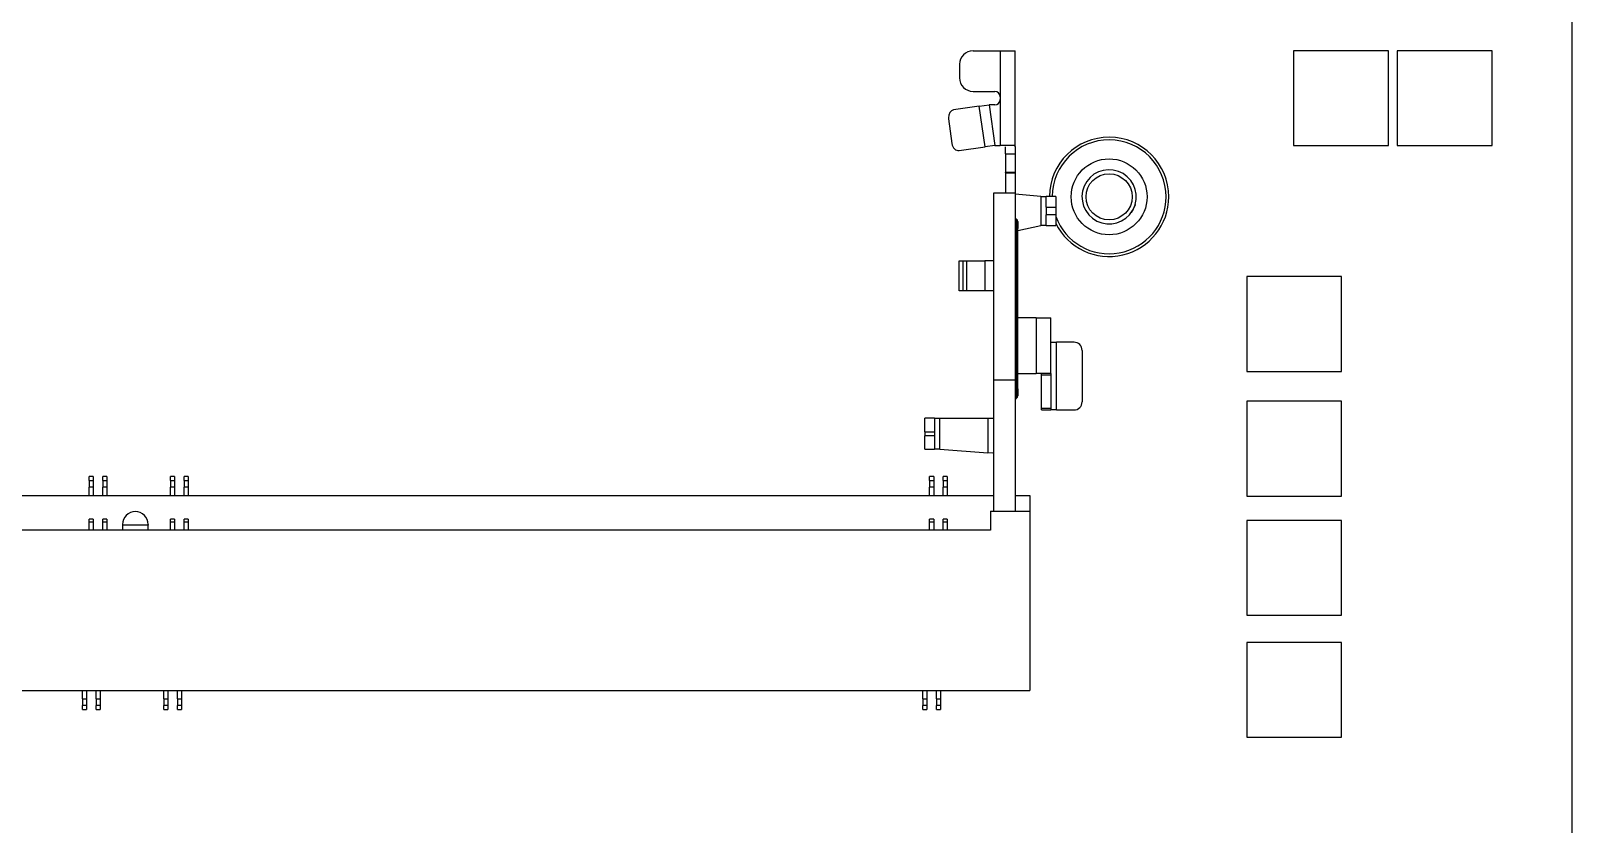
# Model space of a CAD drawing. Header units: millimetres. Extents: x 239 to 841, y 198 to 536.
# Drawn here: x 379 to 435.9, y 374.3 to 403.5 of the extents above; entities that cross this region are included whole.
import ezdxf

# ---------------------------------------------------------------- set-up
doc = ezdxf.new("R2010")
doc.units = ezdxf.units.MM

msp = doc.modelspace()

# ---------------------------------------------------------------- linework, layer by layer
for p, q in [((435.856, 352.41), (435.856, 455.71)), ((413.756, 402.799), (414.756, 402.799)), ((414.756, 402.799), (415.306, 402.799)), ((414.756, 402.799), (414.756, 401.099)), ((415.306, 399.259), (415.306, 402.799)), ((425.575, 402.801), (425.575, 399.301)), ((429.075, 402.801), (425.575, 402.801)), ((429.075, 399.301), (429.075, 402.801)), ((429.405, 402.801), (429.405, 399.301)), ((432.905, 402.801), (429.405, 402.801)), ((432.905, 399.301), (432.905, 402.801)), ((413.256, 402.299), (413.256, 401.799)), ((413.756, 401.299), (414.556, 401.299)), ((414.756, 401.099), (414.756, 400.999)), ((414.756, 400.999), (414.756, 399.299)), ((412.852, 400.286), (412.979, 399.381)), ((413.987, 400.749), (413.034, 400.615)), ((413.987, 400.749), (414.345, 400.799)), ((414.198, 399.249), (413.987, 400.749)), ((414.345, 400.799), (414.556, 399.299)), ((414.556, 400.799), (414.345, 400.799)), ((413.245, 399.115), (414.198, 399.249)), ((414.556, 399.299), (414.198, 399.249)), ((414.556, 399.299), (414.756, 399.299)), ((415.285, 399.299), (414.756, 399.299)), ((414.956, 398.999), (414.956, 399.259)), ((415.306, 399.259), (415.306, 398.999)), ((425.575, 399.301), (429.075, 399.301)), ((429.405, 399.301), (432.905, 399.301)), ((414.956, 398.999), (414.956, 398.309)), ((414.956, 398.999), (415.306, 398.999)), ((415.306, 398.999), (415.306, 398.309)), ((414.956, 398.289), (414.956, 398.309)), ((415.306, 398.309), (414.956, 398.309)), ((414.956, 398.289), (414.956, 397.549)), ((414.956, 398.289), (415.306, 398.289)), ((415.306, 398.309), (415.306, 398.289)), ((415.306, 398.289), (415.306, 397.549)), ((414.506, 397.549), (414.506, 390.647)), ((415.306, 397.549), (414.506, 397.549)), ((415.306, 397.549), (415.306, 390.647)), ((416.256, 397.427), (415.306, 397.51)), ((416.256, 397.427), (416.456, 397.427)), ((416.256, 397.427), (416.256, 396.347)), ((416.806, 397.427), (416.456, 397.427)), ((416.456, 397.027), (416.456, 397.427)), ((416.806, 397.427), (416.806, 397.027)), ((416.456, 397.027), (416.456, 396.747)), ((416.456, 397.027), (416.806, 397.027)), ((416.806, 397.027), (416.806, 396.747)), ((419.733, 397.122), (419.743, 397.119)), ((415.356, 396.585), (415.356, 396.241)), ((415.406, 396.498), (415.406, 396.241)), ((415.406, 396.166), (416.256, 396.347)), ((416.456, 396.347), (416.256, 396.347)), ((416.456, 396.347), (416.456, 396.747)), ((416.806, 396.747), (416.456, 396.747)), ((416.456, 396.347), (416.806, 396.347)), ((416.806, 396.747), (416.806, 396.347)), ((415.306, 396.241), (415.356, 396.241)), ((415.356, 396.241), (415.406, 396.241)), ((415.356, 396.241), (415.356, 390.331)), ((415.406, 390.331), (415.406, 396.241)), ((413.24, 395.049), (413.383, 395.049)), ((413.24, 393.947), (413.24, 395.049)), ((413.383, 395.049), (413.523, 395.049)), ((413.383, 395.049), (413.383, 393.947)), ((413.523, 393.947), (413.523, 395.049)), ((413.523, 395.049), (414.191, 395.049)), ((414.506, 395.049), (414.191, 395.049)), ((414.191, 395.049), (414.191, 393.947)), ((423.85, 394.473), (423.85, 390.973)), ((427.35, 394.473), (423.85, 394.473)), ((427.35, 390.973), (427.35, 394.473)), ((413.383, 393.947), (413.24, 393.947)), ((413.523, 393.947), (413.383, 393.947)), ((414.191, 393.947), (413.523, 393.947)), ((414.506, 393.947), (414.191, 393.947)), ((416.081, 392.947), (415.406, 392.947)), ((416.081, 392.947), (416.631, 392.947)), ((416.081, 392.947), (416.081, 390.897)), ((416.631, 390.897), (416.631, 392.947)), ((416.631, 392.047), (416.831, 392.047)), ((417.481, 392.047), (416.831, 392.047)), ((416.831, 389.547), (416.831, 392.047)), ((417.781, 391.747), (417.781, 389.847)), ((415.306, 390.647), (414.506, 390.647)), ((414.506, 390.647), (414.506, 385.812)), ((415.306, 390.647), (415.306, 385.812)), ((415.406, 390.897), (416.081, 390.897)), ((416.631, 390.897), (416.081, 390.897)), ((416.281, 390.844), (416.281, 390.897)), ((416.281, 389.6), (416.281, 390.844)), ((416.281, 390.844), (416.631, 390.844)), ((416.631, 390.897), (416.631, 390.844)), ((416.631, 390.844), (416.631, 389.6)), ((423.85, 390.973), (427.35, 390.973)), ((415.356, 390.331), (415.306, 390.331)), ((415.406, 390.331), (415.356, 390.331)), ((415.356, 390.331), (415.356, 389.987)), ((415.406, 390.331), (415.406, 390.074)), ((416.281, 389.547), (416.281, 389.6)), ((416.631, 389.6), (416.281, 389.6)), ((416.281, 389.547), (416.631, 389.547)), ((416.631, 389.6), (416.631, 389.547)), ((416.831, 389.547), (416.631, 389.547)), ((416.831, 389.547), (417.481, 389.547)), ((423.85, 389.873), (423.85, 386.373)), ((427.35, 389.873), (423.85, 389.873)), ((427.35, 386.373), (427.35, 389.873)), ((411.981, 388.747), (411.981, 389.247)), ((412.331, 389.247), (411.981, 389.247)), ((412.331, 389.247), (412.531, 389.247)), ((412.331, 389.247), (412.331, 388.747)), ((412.531, 389.247), (414.306, 389.247)), ((412.531, 388.097), (412.531, 389.247)), ((414.306, 389.247), (414.505, 389.247)), ((414.306, 389.247), (414.306, 387.963)), ((411.981, 388.747), (412.331, 388.747)), ((411.981, 388.747), (411.981, 388.597)), ((412.331, 388.597), (411.981, 388.597)), ((411.981, 388.097), (411.981, 388.597)), ((412.331, 388.747), (412.331, 388.597)), ((412.331, 388.597), (412.331, 388.097)), ((411.981, 388.097), (412.331, 388.097)), ((412.531, 388.097), (412.331, 388.097)), ((412.531, 388.097), (414.306, 387.963)), ((414.306, 387.963), (414.306, 387.963)), ((381.156, 386.947), (381.156, 387.097)), ((381.306, 387.097), (381.156, 387.097)), ((381.156, 386.947), (381.156, 386.697)), ((381.156, 386.947), (381.306, 386.947)), ((381.156, 386.397), (381.156, 386.697)), ((381.306, 386.697), (381.156, 386.697)), ((381.306, 387.097), (381.306, 386.947)), ((381.306, 386.947), (381.306, 386.697)), ((381.306, 386.697), (381.306, 386.397)), ((381.656, 386.947), (381.656, 387.097)), ((381.806, 387.097), (381.656, 387.097)), ((381.656, 386.947), (381.656, 386.697)), ((381.656, 386.947), (381.806, 386.947)), ((381.656, 386.397), (381.656, 386.697)), ((381.806, 386.697), (381.656, 386.697)), ((381.806, 387.097), (381.806, 386.947)), ((381.806, 386.947), (381.806, 386.697)), ((381.806, 386.697), (381.806, 386.397)), ((384.156, 386.947), (384.156, 387.097)), ((384.306, 387.097), (384.156, 387.097)), ((384.156, 386.947), (384.156, 386.697)), ((384.156, 386.947), (384.306, 386.947)), ((384.156, 386.397), (384.156, 386.697)), ((384.306, 386.697), (384.156, 386.697)), ((384.306, 387.097), (384.306, 386.947)), ((384.306, 386.947), (384.306, 386.697)), ((384.306, 386.697), (384.306, 386.397)), ((384.656, 386.947), (384.656, 387.097)), ((384.806, 387.097), (384.656, 387.097)), ((384.656, 386.947), (384.656, 386.697)), ((384.656, 386.947), (384.806, 386.947)), ((384.656, 386.397), (384.656, 386.697)), ((384.806, 386.697), (384.656, 386.697)), ((384.806, 387.097), (384.806, 386.947)), ((384.806, 386.947), (384.806, 386.697)), ((384.806, 386.697), (384.806, 386.397)), ((412.156, 386.947), (412.156, 387.097)), ((412.306, 387.097), (412.156, 387.097)), ((412.156, 386.947), (412.156, 386.697)), ((412.156, 386.947), (412.306, 386.947)), ((412.156, 386.397), (412.156, 386.697)), ((412.306, 386.697), (412.156, 386.697)), ((412.306, 387.097), (412.306, 386.947)), ((412.306, 386.947), (412.306, 386.697)), ((412.306, 386.697), (412.306, 386.397)), ((412.656, 386.947), (412.656, 387.097)), ((412.806, 387.097), (412.656, 387.097)), ((412.656, 386.947), (412.656, 386.697)), ((412.656, 386.947), (412.806, 386.947)), ((412.656, 386.397), (412.656, 386.697)), ((412.806, 386.697), (412.656, 386.697)), ((412.806, 387.097), (412.806, 386.947)), ((412.806, 386.947), (412.806, 386.697)), ((412.806, 386.697), (412.806, 386.397)), ((344.206, 386.397), (414.506, 386.397)), ((415.306, 386.397), (415.856, 386.397)), ((415.856, 386.397), (415.856, 385.812)), ((423.85, 386.373), (427.35, 386.373)), ((381.156, 385.423), (381.156, 385.524)), ((381.306, 385.524), (381.156, 385.524)), ((381.306, 385.524), (381.306, 385.423)), ((381.656, 385.423), (381.656, 385.524)), ((381.806, 385.524), (381.656, 385.524)), ((381.806, 385.524), (381.806, 385.423)), ((384.156, 385.423), (384.156, 385.524)), ((384.306, 385.524), (384.156, 385.524)), ((384.306, 385.524), (384.306, 385.423)), ((384.656, 385.423), (384.656, 385.524)), ((384.806, 385.524), (384.656, 385.524)), ((384.806, 385.524), (384.806, 385.423)), ((412.156, 385.423), (412.156, 385.524)), ((412.306, 385.524), (412.156, 385.524)), ((412.306, 385.524), (412.306, 385.423)), ((412.656, 385.423), (412.656, 385.524)), ((412.806, 385.524), (412.656, 385.524)), ((412.806, 385.524), (412.806, 385.423)), ((414.406, 385.812), (415.856, 385.812)), ((414.406, 385.812), (414.406, 385.117)), ((415.856, 385.812), (415.856, 379.197)), ((423.85, 385.473), (423.85, 381.973)), ((427.35, 385.473), (423.85, 385.473)), ((427.35, 381.973), (427.35, 385.473)), ((414.406, 385.117), (344.306, 385.117)), ((381.156, 385.117), (381.156, 385.423)), ((381.156, 385.423), (381.306, 385.423)), ((381.306, 385.423), (381.306, 385.117)), ((381.656, 385.117), (381.656, 385.423)), ((381.656, 385.423), (381.806, 385.423)), ((381.806, 385.423), (381.806, 385.117)), ((382.386, 385.327), (382.386, 385.297)), ((383.326, 385.297), (382.386, 385.297)), ((382.386, 385.297), (382.386, 385.117)), ((383.326, 385.327), (383.326, 385.297)), ((383.326, 385.117), (383.326, 385.297)), ((384.156, 385.117), (384.156, 385.423)), ((384.156, 385.423), (384.306, 385.423)), ((384.306, 385.423), (384.306, 385.117)), ((384.656, 385.117), (384.656, 385.423)), ((384.656, 385.423), (384.806, 385.423)), ((384.806, 385.423), (384.806, 385.117)), ((412.156, 385.117), (412.156, 385.423)), ((412.156, 385.423), (412.306, 385.423)), ((412.306, 385.423), (412.306, 385.117)), ((412.306, 385.397), (412.306, 385.405)), ((412.656, 385.117), (412.656, 385.423)), ((412.656, 385.423), (412.806, 385.423)), ((412.806, 385.423), (412.806, 385.117)), ((423.85, 381.973), (427.35, 381.973)), ((423.85, 380.973), (423.85, 377.473)), ((427.35, 380.973), (423.85, 380.973)), ((427.35, 377.473), (427.35, 380.973)), ((342.856, 379.197), (415.856, 379.197)), ((380.906, 378.897), (380.906, 379.197)), ((380.906, 378.897), (380.906, 378.647)), ((380.906, 378.897), (381.056, 378.897)), ((381.056, 379.197), (381.056, 378.897)), ((381.056, 378.897), (381.056, 378.647)), ((381.406, 378.897), (381.406, 379.197)), ((381.406, 378.897), (381.406, 378.647)), ((381.406, 378.897), (381.556, 378.897)), ((381.556, 379.197), (381.556, 378.897)), ((381.556, 378.897), (381.556, 378.647)), ((383.906, 378.897), (383.906, 379.197)), ((383.906, 378.897), (383.906, 378.647)), ((383.906, 378.897), (384.056, 378.897)), ((384.056, 379.197), (384.056, 378.897)), ((384.056, 378.897), (384.056, 378.647)), ((384.406, 378.897), (384.406, 379.197)), ((384.406, 378.897), (384.406, 378.647)), ((384.406, 378.897), (384.556, 378.897)), ((384.556, 379.197), (384.556, 378.897)), ((384.556, 378.897), (384.556, 378.647)), ((411.906, 378.897), (411.906, 379.197)), ((411.906, 378.897), (411.906, 378.647)), ((411.906, 378.897), (412.056, 378.897)), ((412.056, 379.197), (412.056, 378.897)), ((412.056, 378.897), (412.056, 378.647)), ((412.406, 378.897), (412.406, 379.197)), ((412.406, 378.897), (412.406, 378.647)), ((412.406, 378.897), (412.556, 378.897)), ((412.556, 379.197), (412.556, 378.897)), ((412.556, 378.897), (412.556, 378.647)), ((380.906, 378.497), (380.906, 378.647)), ((381.056, 378.647), (380.906, 378.647)), ((380.906, 378.497), (381.056, 378.497)), ((381.056, 378.647), (381.056, 378.497)), ((381.406, 378.497), (381.406, 378.647)), ((381.556, 378.647), (381.406, 378.647)), ((381.406, 378.497), (381.556, 378.497)), ((381.556, 378.647), (381.556, 378.497)), ((383.906, 378.497), (383.906, 378.647)), ((384.056, 378.647), (383.906, 378.647)), ((383.906, 378.497), (384.056, 378.497)), ((384.056, 378.647), (384.056, 378.497)), ((384.406, 378.497), (384.406, 378.647)), ((384.556, 378.647), (384.406, 378.647)), ((384.406, 378.497), (384.556, 378.497)), ((384.556, 378.647), (384.556, 378.497)), ((411.906, 378.497), (411.906, 378.647)), ((412.056, 378.647), (411.906, 378.647)), ((411.906, 378.497), (412.056, 378.497)), ((412.056, 378.647), (412.056, 378.497)), ((412.406, 378.497), (412.406, 378.647)), ((412.556, 378.647), (412.406, 378.647)), ((412.406, 378.497), (412.556, 378.497)), ((412.556, 378.647), (412.556, 378.497)), ((423.85, 377.473), (427.35, 377.473))]:
    msp.add_line(p, q)
for points in [[(415.285, 399.299), (415.294, 399.297), (415.301, 399.289), (415.306, 399.259)], [(419.733, 397.122), (419.666, 396.955), (419.592, 396.833)], [(419.641, 396.91), (419.704, 397.024), (419.743, 397.119)], [(414.506, 387.947), (414.505, 387.948), (414.505, 387.948), (414.502, 387.949), (414.49, 387.951), (414.306, 387.963)]]:
    msp.add_lwpolyline(points)
for radius in [1.4, 0.85]:
    msp.add_circle((418.775, 397.41), radius)
for centre, radius, start, end in [((413.756, 402.299), 0.5, 90, 180), ((413.756, 401.799), 0.5, 180, 270), ((414.556, 401.099), 0.2, 360, 90), ((414.556, 400.999), 0.2, 270, 0), ((418.775, 397.41), 2.2, 0, 179.5612), ((418.775, 397.41), 2.1, 0, 179.5387), ((418.775, 397.41), 1, 343.3038, 330.0026), ((418.775, 397.41), 2.2, 206.4431, 0), ((418.775, 397.41), 2.1, 200.2838, 0), ((415.406, 396.671), 0.1, 179.9859, 240), ((415.306, 396.498), 0.1, 0.0103, 60), ((417.481, 391.747), 0.3, 0, 90), ((415.306, 390.074), 0.1, 300, 0), ((415.406, 389.901), 0.1, 120, 180), ((417.481, 389.847), 0.3, 270, 360), ((382.856, 385.327), 0.47, 0.0001, 180)]:
    msp.add_arc(centre, radius, start, end)
for centre, start_param, end_param in [((413.076, 400.318), 3.141593, 4.606717), ((413.076, 400.318), 4.606717, 4.712389), ((413.203, 399.412), 4.712389, 6.283004)]:
    msp.add_ellipse(centre, major_axis=(0.042, -0.297), ratio=0.75471, start_param=start_param, end_param=end_param)

doc.saveas('drawing.dxf')
